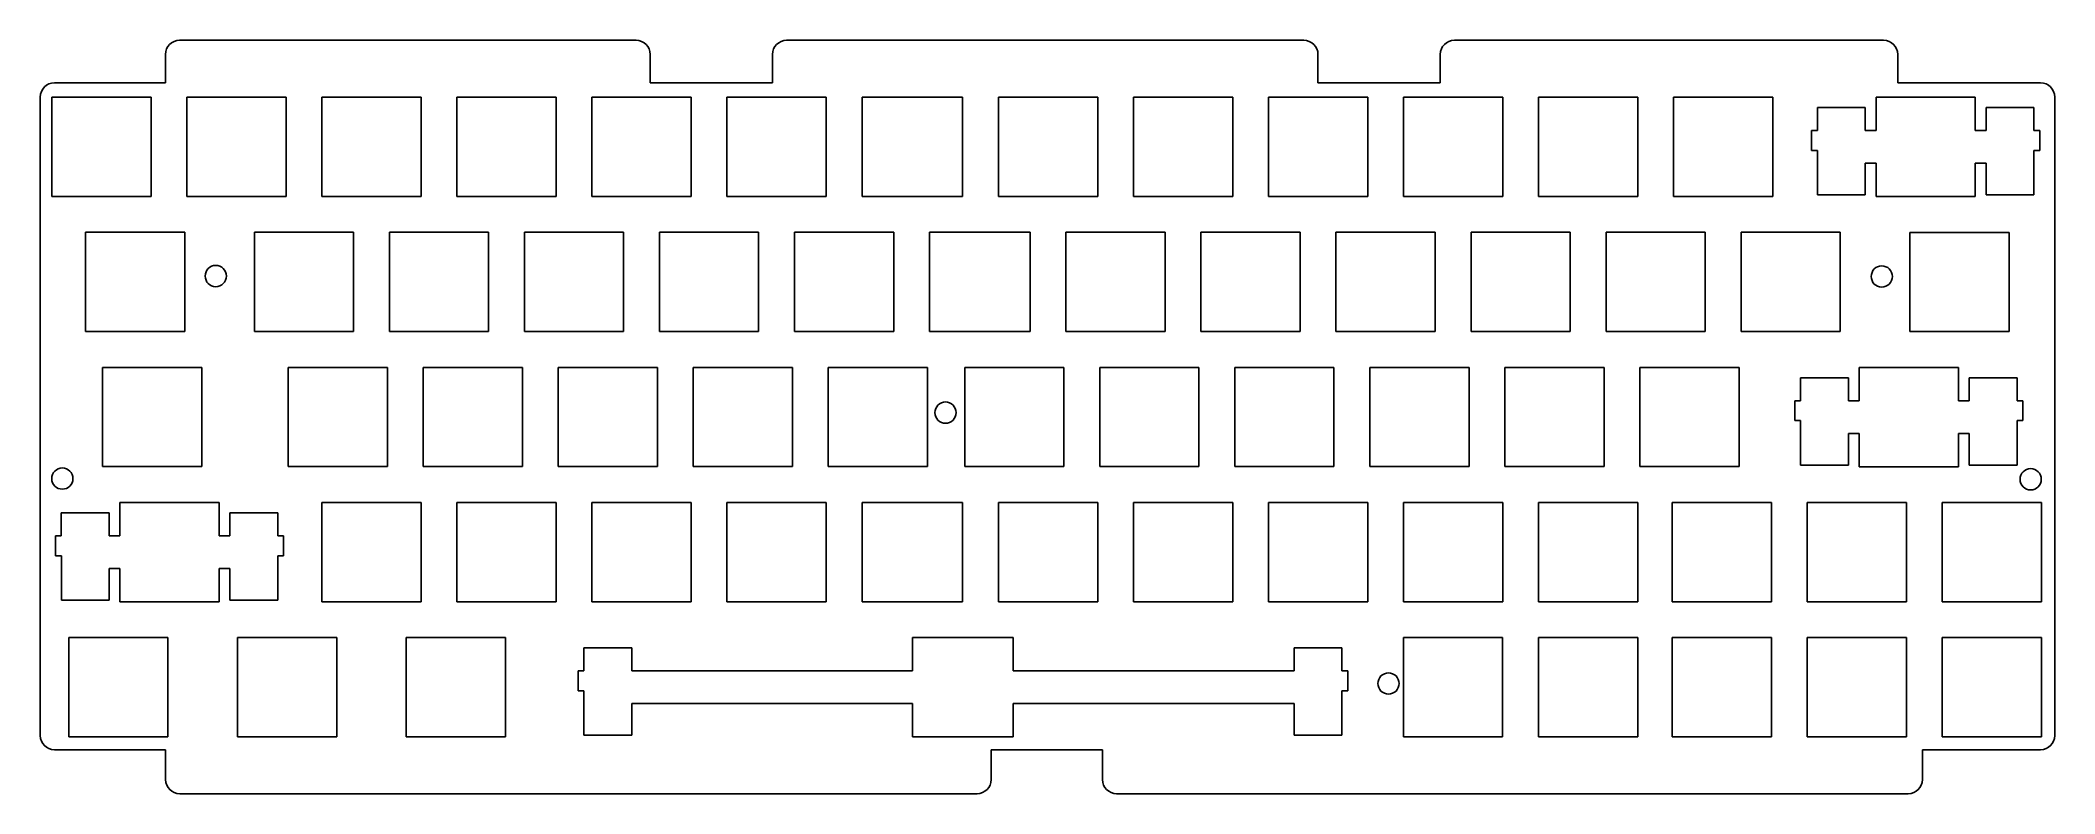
# Model space of a CAD drawing. Header units: millimetres. Extents: x -142 to 142, y -53 to 53.
import ezdxf

# ---------------------------------------------------------------- set-up
doc = ezdxf.new("R2010")
doc.units = ezdxf.units.MM
doc.layers.add('LS64_dxf', color=7, linetype='Continuous')

msp = doc.modelspace()

# ---------------------------------------------------------------- linework, layer by layer
at = {"layer": 'LS64_dxf'}
for p, q in [((-122.16, 53.01), (-57.75, 53.01)), ((-36.51, 53.01), (36.45, 53.01)), ((57.7, 53.01), (118.25, 53.01)), ((-124.16, 47.01), (-124.16, 51.01)), ((-55.75, 51.01), (-55.75, 47.01)), ((-38.51, 47.01), (-38.51, 51.01)), ((38.45, 51.01), (38.45, 47.01)), ((55.7, 47.01), (55.7, 51.01)), ((120.25, 47.01), (120.25, 51.01)), ((-139.81, 47.01), (-124.16, 47.01)), ((-55.75, 47.01), (-38.51, 47.01)), ((38.45, 47.01), (55.7, 47.01)), ((120.25, 47.01), (140.4, 47.01)), ((-141.81, -45.04), (-141.81, 45.01)), ((-140.18, 44.98), (-126.18, 44.98)), ((-140.18, 30.98), (-140.18, 44.98)), ((-126.18, 30.98), (-126.18, 44.98)), ((-121.13, 44.98), (-107.13, 44.98)), ((-121.13, 30.98), (-121.13, 44.98)), ((-107.13, 30.98), (-107.13, 44.98)), ((-102.08, 44.98), (-88.08, 44.98)), ((-102.08, 30.98), (-102.08, 44.98)), ((-88.08, 30.98), (-88.08, 44.98)), ((-83.03, 44.98), (-69.03, 44.98)), ((-83.03, 30.98), (-83.03, 44.98)), ((-69.03, 30.98), (-69.03, 44.98)), ((-63.98, 44.98), (-49.98, 44.98)), ((-63.98, 30.98), (-63.98, 44.98)), ((-49.98, 30.98), (-49.98, 44.98)), ((-44.93, 44.98), (-30.93, 44.98)), ((-44.93, 30.98), (-44.93, 44.98)), ((-30.93, 30.98), (-30.93, 44.98)), ((-25.88, 30.98), (-25.88, 44.98)), ((-25.88, 44.98), (-11.68, 44.98)), ((-11.68, 30.98), (-11.68, 44.98)), ((-6.63, 30.98), (-6.63, 44.98)), ((-6.63, 44.98), (7.37, 44.98)), ((7.37, 30.98), (7.37, 44.98)), ((12.42, 30.98), (12.42, 44.98)), ((12.42, 44.98), (26.42, 44.98)), ((26.42, 30.98), (26.42, 44.98)), ((31.47, 30.98), (31.47, 44.98)), ((31.47, 44.98), (45.47, 44.98)), ((45.47, 30.98), (45.47, 44.98)), ((50.52, 30.98), (50.52, 44.98)), ((50.52, 44.98), (64.52, 44.98)), ((64.52, 30.98), (64.52, 44.98)), ((69.57, 30.98), (69.57, 44.98)), ((69.57, 44.98), (83.57, 44.98)), ((83.57, 30.98), (83.57, 44.98)), ((88.62, 30.98), (88.62, 44.98)), ((88.62, 44.98), (102.62, 44.98)), ((102.62, 30.98), (102.62, 44.98)), ((108.92, 40.28), (108.92, 43.51)), ((108.92, 43.51), (115.67, 43.51)), ((115.67, 40.28), (115.67, 43.51)), ((117.19, 40.28), (117.19, 44.98)), ((117.19, 44.98), (131.19, 44.98)), ((131.19, 40.28), (131.19, 44.98)), ((132.72, 40.28), (132.72, 43.51)), ((132.72, 43.51), (139.47, 43.51)), ((139.47, 40.28), (139.47, 43.51)), ((142.4, 45.01), (142.4, -45.04)), ((108.09, 37.48), (108.09, 40.28)), ((108.09, 40.28), (108.92, 40.28)), ((115.67, 40.28), (117.19, 40.28)), ((131.19, 40.28), (132.72, 40.28)), ((139.47, 40.28), (140.29, 40.28)), ((140.29, 37.48), (140.29, 40.28)), ((108.09, 37.48), (108.92, 37.48)), ((108.92, 31.21), (108.92, 37.48)), ((139.47, 37.48), (140.29, 37.48)), ((139.47, 31.21), (139.47, 37.48)), ((115.67, 35.68), (117.19, 35.68)), ((115.67, 31.21), (115.67, 35.68)), ((117.19, 30.98), (117.19, 35.68)), ((131.19, 35.68), (132.72, 35.68)), ((131.19, 30.98), (131.19, 35.68)), ((132.72, 31.21), (132.72, 35.68)), ((-140.18, 30.98), (-126.18, 30.98)), ((-121.13, 30.98), (-107.13, 30.98)), ((-102.08, 30.98), (-88.08, 30.98)), ((-83.03, 30.98), (-69.03, 30.98)), ((-63.98, 30.98), (-49.98, 30.98)), ((-44.93, 30.98), (-30.93, 30.98)), ((-25.88, 30.98), (-11.68, 30.98)), ((-6.63, 30.98), (7.37, 30.98)), ((12.42, 30.98), (26.42, 30.98)), ((31.47, 30.98), (45.47, 30.98)), ((50.52, 30.98), (64.52, 30.98)), ((69.57, 30.98), (83.57, 30.98)), ((88.62, 30.98), (102.62, 30.98)), ((108.92, 31.21), (115.67, 31.21)), ((117.19, 30.98), (131.19, 30.98)), ((132.72, 31.21), (139.47, 31.21)), ((-135.42, 25.93), (-121.42, 25.93)), ((-135.42, 11.93), (-135.42, 25.93)), ((-121.42, 11.93), (-121.42, 25.93)), ((-111.61, 25.93), (-97.61, 25.93)), ((-111.61, 11.93), (-111.61, 25.93)), ((-97.61, 11.93), (-97.61, 25.93)), ((-92.56, 25.93), (-78.56, 25.93)), ((-92.56, 11.93), (-92.56, 25.93)), ((-78.56, 11.93), (-78.56, 25.93)), ((-73.51, 25.93), (-59.51, 25.93)), ((-73.51, 11.93), (-73.51, 25.93)), ((-59.51, 11.93), (-59.51, 25.93)), ((-54.46, 25.93), (-40.46, 25.93)), ((-54.46, 11.93), (-54.46, 25.93)), ((-40.46, 11.93), (-40.46, 25.93)), ((-35.41, 25.93), (-21.41, 25.93)), ((-35.41, 11.93), (-35.41, 25.93)), ((-21.41, 11.93), (-21.41, 25.93)), ((-16.36, 11.93), (-16.36, 25.93)), ((-16.36, 25.93), (-2.16, 25.93)), ((-2.16, 11.93), (-2.16, 25.93)), ((2.9, 25.93), (16.89, 25.93)), ((2.9, 11.93), (2.9, 25.93)), ((16.89, 11.93), (16.89, 25.93)), ((21.94, 25.93), (35.94, 25.93)), ((21.94, 11.93), (21.94, 25.93)), ((35.94, 11.93), (35.94, 25.93)), ((40.99, 25.93), (54.99, 25.93)), ((40.99, 11.93), (40.99, 25.93)), ((54.99, 11.93), (54.99, 25.93)), ((60.05, 25.93), (74.04, 25.93)), ((60.05, 11.93), (60.05, 25.93)), ((74.04, 11.93), (74.04, 25.93)), ((79.1, 25.93), (93.09, 25.93)), ((79.1, 11.93), (79.1, 25.93)), ((93.09, 11.93), (93.09, 25.93)), ((98.15, 25.93), (112.14, 25.93)), ((98.15, 11.93), (98.15, 25.93)), ((112.14, 11.93), (112.14, 25.93)), ((121.95, 11.92), (121.95, 25.92)), ((121.95, 25.92), (135.95, 25.92)), ((135.95, 11.92), (135.95, 25.92)), ((-135.42, 11.93), (-121.42, 11.93)), ((-111.61, 11.93), (-97.61, 11.93)), ((-92.56, 11.93), (-78.56, 11.93)), ((-73.51, 11.93), (-59.51, 11.93)), ((-54.46, 11.93), (-40.46, 11.93)), ((-35.41, 11.93), (-21.41, 11.93)), ((-16.36, 11.93), (-2.16, 11.93)), ((2.9, 11.93), (16.89, 11.93)), ((21.94, 11.93), (35.94, 11.93)), ((40.99, 11.93), (54.99, 11.93)), ((60.05, 11.93), (74.04, 11.93)), ((79.1, 11.93), (93.09, 11.93)), ((98.15, 11.93), (112.14, 11.93)), ((121.95, 11.92), (135.95, 11.92)), ((-133.04, -7.12), (-133.04, 6.88)), ((-133.04, 6.88), (-119.04, 6.88)), ((-119.04, -7.12), (-119.04, 6.88)), ((-106.84, -7.12), (-106.84, 6.88)), ((-106.84, 6.88), (-92.84, 6.88)), ((-92.84, -7.12), (-92.84, 6.88)), ((-87.79, -7.12), (-87.79, 6.88)), ((-87.79, 6.88), (-73.79, 6.88)), ((-73.79, -7.12), (-73.79, 6.88)), ((-68.74, -7.12), (-68.74, 6.88)), ((-68.74, 6.88), (-54.74, 6.88)), ((-54.74, -7.12), (-54.74, 6.88)), ((-49.69, -7.12), (-49.69, 6.88)), ((-49.69, 6.88), (-35.69, 6.88)), ((-35.69, -7.12), (-35.69, 6.88)), ((-30.64, -7.12), (-30.64, 6.88)), ((-30.64, 6.88), (-16.64, 6.88)), ((-16.64, -7.12), (-16.64, 6.88)), ((-11.39, 6.88), (2.61, 6.88)), ((-11.39, -7.12), (-11.39, 6.88)), ((2.61, -7.12), (2.61, 6.88)), ((7.66, -7.12), (7.66, 6.88)), ((7.66, 6.88), (21.66, 6.88)), ((21.66, -7.12), (21.66, 6.88)), ((26.71, -7.12), (26.71, 6.88)), ((26.71, 6.88), (40.71, 6.88)), ((40.71, -7.12), (40.71, 6.88)), ((45.76, -7.12), (45.76, 6.88)), ((45.76, 6.88), (59.76, 6.88)), ((59.76, -7.12), (59.76, 6.88)), ((64.81, -7.12), (64.81, 6.88)), ((64.81, 6.88), (78.81, 6.88)), ((78.81, -7.12), (78.81, 6.88)), ((83.86, -7.12), (83.86, 6.88)), ((83.86, 6.88), (97.86, 6.88)), ((97.86, -7.12), (97.86, 6.88)), ((114.8, 2.17), (114.8, 6.87)), ((114.8, 6.87), (128.81, 6.87)), ((128.81, 2.17), (128.81, 6.87)), ((106.53, 2.17), (106.53, 5.4)), ((106.53, 5.4), (113.28, 5.4)), ((113.28, 2.17), (113.28, 5.4)), ((130.33, 2.17), (130.33, 5.4)), ((130.33, 5.4), (137.08, 5.4)), ((137.08, 2.17), (137.08, 5.4)), ((105.71, -0.63), (105.71, 2.17)), ((105.71, 2.17), (106.53, 2.17)), ((113.28, 2.17), (114.8, 2.17)), ((128.81, 2.17), (130.33, 2.17)), ((137.08, 2.17), (137.9, 2.17)), ((137.9, -0.63), (137.9, 2.17)), ((105.71, -0.63), (106.53, -0.63)), ((106.53, -6.9), (106.53, -0.63)), ((113.28, -2.43), (114.8, -2.43)), ((113.28, -6.9), (113.28, -2.43)), ((114.8, -7.13), (114.8, -2.43)), ((128.81, -2.43), (130.33, -2.43)), ((128.81, -7.13), (128.81, -2.43)), ((130.33, -6.9), (130.33, -2.43)), ((137.08, -0.63), (137.9, -0.63)), ((137.08, -6.9), (137.08, -0.63)), ((-133.04, -7.12), (-119.04, -7.12)), ((-106.84, -7.12), (-92.84, -7.12)), ((-87.79, -7.12), (-73.79, -7.12)), ((-68.74, -7.12), (-54.74, -7.12)), ((-49.69, -7.12), (-35.69, -7.12)), ((-30.64, -7.12), (-16.64, -7.12)), ((-11.39, -7.12), (2.61, -7.12)), ((7.66, -7.12), (21.66, -7.12)), ((26.71, -7.12), (40.71, -7.12)), ((45.76, -7.12), (59.76, -7.12)), ((64.81, -7.12), (78.81, -7.12)), ((83.86, -7.12), (97.86, -7.12)), ((106.53, -6.9), (113.28, -6.9)), ((114.8, -7.13), (128.81, -7.13)), ((130.33, -6.9), (137.08, -6.9)), ((-138.86, -16.88), (-138.86, -13.65)), ((-138.86, -13.65), (-132.11, -13.65)), ((-132.11, -16.88), (-132.11, -13.65)), ((-130.58, -16.88), (-130.58, -12.18)), ((-130.58, -12.18), (-116.58, -12.18)), ((-116.58, -16.88), (-116.58, -12.18)), ((-115.06, -16.88), (-115.06, -13.65)), ((-115.06, -13.65), (-108.31, -13.65)), ((-108.31, -16.88), (-108.31, -13.65)), ((-102.08, -12.17), (-88.08, -12.17)), ((-102.08, -26.17), (-102.08, -12.17)), ((-88.08, -26.17), (-88.08, -12.17)), ((-83.03, -12.17), (-69.03, -12.17)), ((-83.03, -26.17), (-83.03, -12.17)), ((-69.03, -26.17), (-69.03, -12.17)), ((-63.98, -12.17), (-49.98, -12.17)), ((-63.98, -26.17), (-63.98, -12.17)), ((-49.98, -26.17), (-49.98, -12.17)), ((-44.93, -12.17), (-30.93, -12.17)), ((-44.93, -26.17), (-44.93, -12.17)), ((-30.93, -26.17), (-30.93, -12.17)), ((-25.88, -26.17), (-25.88, -12.17)), ((-25.88, -12.17), (-11.68, -12.17)), ((-11.68, -26.17), (-11.68, -12.17)), ((-6.63, -26.17), (-6.63, -12.17)), ((-6.63, -12.17), (7.37, -12.17)), ((7.37, -26.17), (7.37, -12.17)), ((12.42, -12.17), (26.42, -12.17)), ((12.42, -26.17), (12.42, -12.17)), ((26.42, -26.17), (26.42, -12.17)), ((31.47, -26.17), (31.47, -12.17)), ((31.47, -12.17), (45.47, -12.17)), ((45.47, -26.17), (45.47, -12.17)), ((50.52, -12.17), (64.52, -12.17)), ((50.52, -26.17), (50.52, -12.17)), ((64.52, -26.17), (64.52, -12.17)), ((69.57, -26.17), (69.57, -12.17)), ((69.57, -12.17), (83.57, -12.17)), ((83.57, -26.17), (83.57, -12.17)), ((88.43, -26.17), (88.43, -12.17)), ((88.43, -12.17), (102.43, -12.17)), ((102.43, -26.17), (102.43, -12.17)), ((107.48, -26.17), (107.48, -12.17)), ((107.48, -12.17), (121.48, -12.17)), ((121.48, -26.17), (121.48, -12.17)), ((126.53, -26.17), (126.53, -12.17)), ((126.53, -12.17), (140.53, -12.17)), ((140.53, -26.17), (140.53, -12.17)), ((-139.68, -19.68), (-139.68, -16.88)), ((-139.68, -16.88), (-138.86, -16.88)), ((-132.11, -16.88), (-130.58, -16.88)), ((-116.58, -16.88), (-115.06, -16.88)), ((-108.31, -16.88), (-107.48, -16.88)), ((-107.48, -19.68), (-107.48, -16.88)), ((-139.68, -19.68), (-138.8, -19.68)), ((-138.8, -25.95), (-138.8, -19.68)), ((-108.31, -19.68), (-107.48, -19.68)), ((-108.31, -25.95), (-108.31, -19.68)), ((-132.11, -21.48), (-130.58, -21.48)), ((-132.11, -25.95), (-132.11, -21.48)), ((-130.58, -26.18), (-130.58, -21.48)), ((-116.58, -21.48), (-115.06, -21.48)), ((-116.58, -26.18), (-116.58, -21.48)), ((-115.06, -25.95), (-115.06, -21.48)), ((-138.8, -25.95), (-132.11, -25.95)), ((-130.58, -26.18), (-116.58, -26.18)), ((-115.06, -25.95), (-108.31, -25.95)), ((-102.08, -26.17), (-88.08, -26.17)), ((-83.03, -26.17), (-69.03, -26.17)), ((-63.98, -26.17), (-49.98, -26.17)), ((-44.93, -26.17), (-30.93, -26.17)), ((-25.88, -26.17), (-11.68, -26.17)), ((-6.63, -26.17), (7.37, -26.17)), ((12.42, -26.17), (26.42, -26.17)), ((31.47, -26.17), (45.47, -26.17)), ((50.52, -26.17), (64.52, -26.17)), ((69.57, -26.17), (83.57, -26.17)), ((88.43, -26.17), (102.43, -26.17)), ((107.48, -26.17), (121.48, -26.17)), ((126.53, -26.17), (140.53, -26.17)), ((-137.8, -31.22), (-123.8, -31.22)), ((-137.8, -45.22), (-137.8, -31.22)), ((-123.8, -45.22), (-123.8, -31.22)), ((-113.99, -31.22), (-99.99, -31.22)), ((-113.99, -45.22), (-113.99, -31.22)), ((-99.99, -45.22), (-99.99, -31.22)), ((-90.17, -31.22), (-76.17, -31.22)), ((-90.17, -45.22), (-90.17, -31.22)), ((-76.17, -45.22), (-76.17, -31.22)), ((-18.74, -35.92), (-18.74, -31.22)), ((-18.74, -31.22), (-4.54, -31.22)), ((-4.54, -35.92), (-4.54, -31.22)), ((50.5, -45.22), (50.5, -31.22)), ((50.5, -31.22), (64.5, -31.22)), ((64.5, -45.22), (64.5, -31.22)), ((69.57, -45.22), (69.57, -31.22)), ((69.57, -31.22), (83.57, -31.22)), ((83.57, -45.22), (83.57, -31.22)), ((88.42, -45.22), (88.42, -31.22)), ((88.42, -31.22), (102.42, -31.22)), ((102.42, -45.22), (102.42, -31.22)), ((107.47, -45.22), (107.47, -31.22)), ((107.47, -31.22), (121.47, -31.22)), ((121.47, -45.22), (121.47, -31.22)), ((126.52, -31.22), (140.52, -31.22)), ((126.52, -45.22), (126.52, -31.22)), ((140.52, -45.22), (140.52, -31.22)), ((-65.11, -35.92), (-65.11, -32.69)), ((-65.11, -32.69), (-58.36, -32.69)), ((-58.36, -35.92), (-58.36, -32.69)), ((35.09, -35.92), (35.09, -32.69)), ((35.09, -32.69), (41.84, -32.69)), ((41.84, -35.92), (41.84, -32.69)), ((-65.94, -38.72), (-65.94, -35.92)), ((-65.94, -35.92), (-65.11, -35.92)), ((-58.36, -35.92), (-18.74, -35.92)), ((-4.54, -35.92), (35.09, -35.92)), ((41.84, -35.92), (42.66, -35.92)), ((42.66, -38.72), (42.66, -35.92)), ((-65.94, -38.72), (-65.11, -38.72)), ((-65.11, -44.99), (-65.11, -38.72)), ((41.84, -38.72), (42.66, -38.72)), ((41.84, -44.99), (41.84, -38.72)), ((-58.36, -40.52), (-18.74, -40.52)), ((-58.36, -44.99), (-58.36, -40.52)), ((-18.74, -45.22), (-18.74, -40.52)), ((-4.54, -40.52), (35.09, -40.52)), ((-4.54, -45.22), (-4.54, -40.52)), ((35.09, -44.99), (35.09, -40.52)), ((-137.8, -45.22), (-123.8, -45.22)), ((-113.99, -45.22), (-99.99, -45.22)), ((-90.17, -45.22), (-76.17, -45.22)), ((-65.11, -44.99), (-58.36, -44.99)), ((-18.74, -45.22), (-4.54, -45.22)), ((35.09, -44.99), (41.84, -44.99)), ((50.5, -45.22), (64.5, -45.22)), ((69.57, -45.22), (83.57, -45.22)), ((88.42, -45.22), (102.42, -45.22)), ((107.47, -45.22), (121.47, -45.22)), ((126.52, -45.22), (140.52, -45.22)), ((-124.13, -47.04), (-139.81, -47.04)), ((-124.13, -51.24), (-124.13, -47.04)), ((-7.65, -51.24), (-7.65, -47.04)), ((8.05, -47.04), (-7.65, -47.04)), ((8.05, -51.24), (8.05, -47.04)), ((123.73, -51.24), (123.73, -47.04)), ((140.4, -47.04), (123.73, -47.04)), ((-122.13, -53.24), (-9.65, -53.24)), ((10.05, -53.24), (121.73, -53.24))]:
    msp.add_line(p, q, dxfattribs=at)
for centre in [(-117.05, 19.76), (118, 19.7), (-14.1, 0.5), (-138.7, -8.8), (139, -8.9), (48.4, -37.7)]:
    msp.add_circle(centre, 1.5, dxfattribs=at)
for centre, start, end in [((-122.16, 51.01), 90, 180), ((-57.75, 51.01), 0, 90), ((-36.51, 51.01), 90, 180), ((36.45, 51.01), 0, 90), ((57.7, 51.01), 90, 180), ((118.25, 51.01), 0, 90), ((-139.81, 45.01), 90, 180), ((140.4, 45.01), 0, 90), ((-139.81, -45.04), 180, 270), ((140.4, -45.04), 270, 0), ((-122.13, -51.24), 180, 270), ((-9.65, -51.24), 270, 0), ((10.05, -51.24), 180, 270), ((121.73, -51.24), 270, 0)]:
    msp.add_arc(centre, 2, start, end, dxfattribs=at)

doc.saveas('drawing.dxf')
